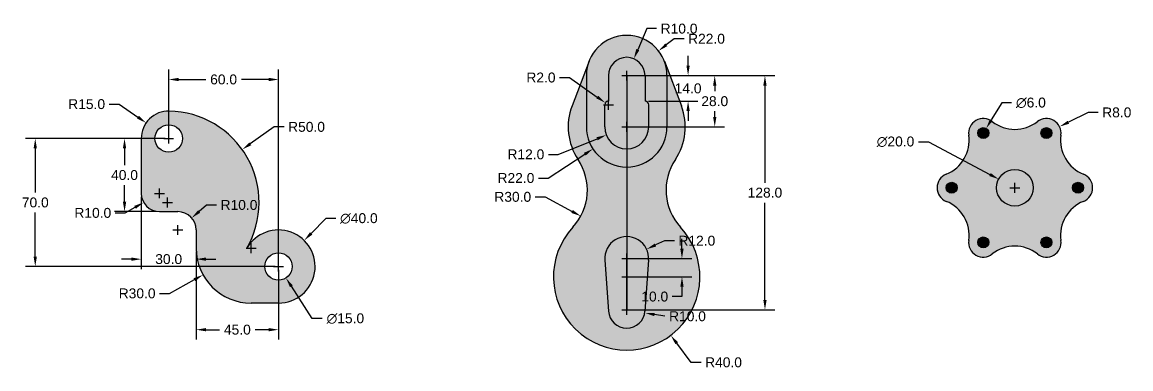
# Model space of a CAD drawing. Header units: inches. Extents: x -3 to 2338, y -3 to 393.
# Drawn here: x 1733 to 2338, y 189 to 379 of the extents above; entities that cross this region are included whole.
import ezdxf

# ---------------------------------------------------------------- set-up
doc = ezdxf.new("R2010")
doc.units = ezdxf.units.IN
doc.header["$MEASUREMENT"] = 0
doc.styles.get("Standard").update_dxf_attribs({"font": 'arial.ttf'})
doc.dimstyles.get("Standard").update_dxf_attribs({"dimscale": 30, "dimtxt": 0.18, "dimasz": 0.18, "dimexe": 0.18, "dimexo": 0.0625, "dimgap": 0.09, "dimtad": 0, "dimtih": 1, "dimtoh": 1, "dimdec": 1, "dimzin": 0, "dimdsep": 46, "dimtxsty": 'Standard', "dimcen": 0.09, "dimadec": 0, "dimazin": 0, "dimtfac": 1, "dimtdec": 1, "dimtofl": 0, "dimtmove": 0, "dimatfit": 3, "dimfxl": 1, "dimtolj": 1, "dimtzin": 0, "dimarcsym": 0})

# ---------------------------------------------------------------- blocks, each defined once
blk = doc.blocks.new('*D77')
at = {"color": 0, "lineweight": -2, "transparency": 16777216}
for p, q in [((1780.38, 333.87), (1785.78, 333.87)), ((1785.78, 333.87), (1796.12, 326.72)), ((1810.2, 315.12), (1815.6, 315.12)), ((1812.9, 312.42), (1812.9, 317.82))]:
    blk.add_line(p, q, dxfattribs=at)
at = {"color": 0, "transparency": 16777216}
blk.add_solid([(1796.63, 327.46), (1795.61, 325.98), (1800.56, 323.65)], dxfattribs=at)
at = {"layer": 'Defpoints', "color": 0, "transparency": 16777216}
for p in [(1800.56, 323.65), (1812.9, 315.12)]:
    blk.add_point(p, dxfattribs=at)
at = {"color": 0, "transparency": 16777216, "insert": (1768.09, 333.87), "char_height": 5.4, "attachment_point": 5}
blk.add_mtext('\\A1;R15.0', dxfattribs=at)
blk = doc.blocks.new('*D78')
at = {"color": 0, "lineweight": -2, "transparency": 16777216}
for p, q in [((1870.51, 321.44), (1857.46, 312.18)), ((1875.91, 321.44), (1870.51, 321.44)), ((1809.58, 280.13), (1814.98, 280.13)), ((1812.28, 277.43), (1812.28, 282.83))]:
    blk.add_line(p, q, dxfattribs=at)
at = {"color": 0, "transparency": 16777216}
blk.add_solid([(1856.94, 312.92), (1857.98, 311.45), (1853.06, 309.06)], dxfattribs=at)
at = {"layer": 'Defpoints', "color": 0, "transparency": 16777216}
for p in [(1853.06, 309.06), (1812.28, 280.13)]:
    blk.add_point(p, dxfattribs=at)
at = {"color": 0, "transparency": 16777216, "insert": (1888.2, 321.44), "char_height": 5.4, "attachment_point": 5}
blk.add_mtext('\\A1;R50.0', dxfattribs=at)
blk = doc.blocks.new('*D79')
at = {"color": 0, "lineweight": -2, "transparency": 16777216}
for p, q in [((1855.2, 255.12), (1860.6, 255.12)), ((1857.9, 252.42), (1857.9, 257.82)), ((1813.35, 230.42), (1826.94, 237.95)), ((1807.95, 230.42), (1813.35, 230.42))]:
    blk.add_line(p, q, dxfattribs=at)
at = {"color": 0, "transparency": 16777216}
blk.add_solid([(1826.5, 238.74), (1827.38, 237.17), (1831.66, 240.57)], dxfattribs=at)
at = {"layer": 'Defpoints', "color": 0, "transparency": 16777216}
for p in [(1857.9, 255.12), (1831.66, 240.57)]:
    blk.add_point(p, dxfattribs=at)
at = {"color": 0, "transparency": 16777216, "insert": (1795.66, 230.42), "char_height": 5.4, "attachment_point": 5}
blk.add_mtext('\\A1;R30.0', dxfattribs=at)
blk = doc.blocks.new('*D80')
at = {"color": 0, "lineweight": -2, "transparency": 16777216}
for p, q in [((1898.75, 271.39), (1890.71, 263.23)), ((1904.15, 271.39), (1898.75, 271.39)), ((1870.2, 245.12), (1875.6, 245.12)), ((1872.9, 242.42), (1872.9, 247.82))]:
    blk.add_line(p, q, dxfattribs=at)
at = {"color": 0, "transparency": 16777216}
blk.add_solid([(1890.07, 263.86), (1891.36, 262.59), (1886.93, 259.38)], dxfattribs=at)
at = {"layer": 'Defpoints', "color": 0, "transparency": 16777216}
for p in [(1886.93, 259.38), (1858.87, 230.87)]:
    blk.add_point(p, dxfattribs=at)
at = {"color": 0, "transparency": 16777216, "insert": (1916.79, 271.39), "char_height": 5.4, "attachment_point": 5}
blk.add_mtext('\\A1;∅40.0', dxfattribs=at)
blk = doc.blocks.new('*D81')
at = {"color": 0, "lineweight": -2, "transparency": 16777216}
for p, q in [((1870.2, 245.12), (1875.6, 245.12)), ((1872.9, 242.42), (1872.9, 247.82)), ((1891.36, 216.65), (1879.91, 234.3)), ((1896.76, 216.65), (1891.36, 216.65))]:
    blk.add_line(p, q, dxfattribs=at)
at = {"color": 0, "transparency": 16777216}
blk.add_solid([(1880.67, 234.79), (1879.16, 233.81), (1876.98, 238.83)], dxfattribs=at)
at = {"layer": 'Defpoints', "color": 0, "transparency": 16777216}
for p in [(1868.82, 251.41), (1876.98, 238.83)]:
    blk.add_point(p, dxfattribs=at)
at = {"color": 0, "transparency": 16777216, "insert": (1909.4, 216.65), "char_height": 5.4, "attachment_point": 5}
blk.add_mtext('\\A1;∅15.0', dxfattribs=at)
blk = doc.blocks.new('*D82')
at = {"color": 0, "lineweight": -2, "transparency": 16777216}
for p, q in [((1833.61, 278.75), (1829.53, 275.21)), ((1839.01, 278.75), (1833.61, 278.75)), ((1817.9, 262.42), (1817.9, 267.82)), ((1815.2, 265.12), (1820.6, 265.12))]:
    blk.add_line(p, q, dxfattribs=at)
at = {"color": 0, "transparency": 16777216}
blk.add_solid([(1828.94, 275.89), (1830.12, 274.53), (1825.45, 271.67)], dxfattribs=at)
at = {"layer": 'Defpoints', "color": 0, "transparency": 16777216}
for p in [(1825.45, 271.67), (1817.9, 265.12)]:
    blk.add_point(p, dxfattribs=at)
at = {"color": 0, "transparency": 16777216, "insert": (1851.3, 278.75), "char_height": 5.4, "attachment_point": 5}
blk.add_mtext('\\A1;R10.0', dxfattribs=at)
blk = doc.blocks.new('*D83')
at = {"color": 0, "lineweight": -2, "transparency": 16777216}
for p, q in [((1805.2, 285.12), (1810.6, 285.12)), ((1807.9, 282.42), (1807.9, 287.82)), ((1783.74, 274.42), (1789.14, 274.42)), ((1789.14, 274.42), (1794.52, 277.49))]:
    blk.add_line(p, q, dxfattribs=at)
at = {"color": 0, "transparency": 16777216}
blk.add_solid([(1794.08, 278.27), (1794.97, 276.71), (1799.21, 280.16)], dxfattribs=at)
at = {"layer": 'Defpoints', "color": 0, "transparency": 16777216}
for p in [(1807.9, 285.12), (1799.21, 280.16)]:
    blk.add_point(p, dxfattribs=at)
at = {"color": 0, "transparency": 16777216, "insert": (1771.45, 274.42), "char_height": 5.4, "attachment_point": 5}
blk.add_mtext('\\A1;R10.0', dxfattribs=at)
blk = doc.blocks.new('*D84')
at = {"color": 0, "lineweight": -2, "transparency": 16777216}
for p, q in [((1827.9, 253.25), (1827.9, 205.2)), ((1872.9, 243.25), (1872.9, 205.2)), ((1833.3, 210.6), (1840.59, 210.6)), ((1867.5, 210.6), (1860.21, 210.6))]:
    blk.add_line(p, q, dxfattribs=at)
at = {"color": 0, "transparency": 16777216}
for points in [[(1833.3, 211.5), (1833.3, 209.7), (1827.9, 210.6)], [(1867.5, 211.5), (1867.5, 209.7), (1872.9, 210.6)]]:
    blk.add_solid(points, dxfattribs=at)
at = {"layer": 'Defpoints', "color": 0, "transparency": 16777216}
for p in [(1827.9, 255.12), (1872.9, 245.12), (1827.9, 210.6)]:
    blk.add_point(p, dxfattribs=at)
at = {"color": 0, "transparency": 16777216, "insert": (1850.4, 210.6), "char_height": 5.4, "attachment_point": 5}
blk.add_mtext('\\A1;45.0', dxfattribs=at)
blk = doc.blocks.new('*D85')
at = {"color": 0, "lineweight": -2, "transparency": 16777216}
for p, q in [((1797.9, 283.25), (1797.9, 243.75)), ((1792.5, 249.15), (1787.1, 249.15)), ((1827.9, 253.25), (1827.9, 243.75)), ((1833.3, 249.15), (1838.7, 249.15))]:
    blk.add_line(p, q, dxfattribs=at)
at = {"color": 0, "transparency": 16777216}
for points in [[(1792.5, 250.05), (1792.5, 248.25), (1797.9, 249.15)], [(1833.3, 250.05), (1833.3, 248.25), (1827.9, 249.15)]]:
    blk.add_solid(points, dxfattribs=at)
at = {"layer": 'Defpoints', "color": 0, "transparency": 16777216}
for p in [(1797.9, 285.12), (1827.9, 255.12), (1827.9, 249.15)]:
    blk.add_point(p, dxfattribs=at)
at = {"color": 0, "transparency": 16777216, "insert": (1812.9, 249.15), "char_height": 5.4, "attachment_point": 5}
blk.add_mtext('\\A1;30.0', dxfattribs=at)
blk = doc.blocks.new('*D86')
at = {"color": 0, "lineweight": -2, "transparency": 16777216}
for p, q in [((1796.02, 315.12), (1783.38, 315.12)), ((1788.78, 309.72), (1788.78, 300.58)), ((1788.78, 280.52), (1788.78, 289.66)), ((1806.02, 275.12), (1783.38, 275.12))]:
    blk.add_line(p, q, dxfattribs=at)
at = {"color": 0, "transparency": 16777216}
for points in [[(1787.88, 309.72), (1789.68, 309.72), (1788.78, 315.12)], [(1787.88, 280.52), (1789.68, 280.52), (1788.78, 275.12)]]:
    blk.add_solid(points, dxfattribs=at)
at = {"layer": 'Defpoints', "color": 0, "transparency": 16777216}
for p in [(1797.9, 315.12), (1788.78, 275.12), (1807.9, 275.12)]:
    blk.add_point(p, dxfattribs=at)
at = {"color": 0, "transparency": 16777216, "insert": (1788.78, 295.12), "char_height": 5.4, "attachment_point": 5}
blk.add_mtext('\\A1;40.0', dxfattribs=at)
blk = doc.blocks.new('*D87')
at = {"color": 0, "lineweight": -2, "transparency": 16777216}
for p, q in [((1811.02, 315.12), (1734.62, 315.12)), ((1740.02, 309.72), (1740.02, 285.58)), ((1740.02, 250.52), (1740.02, 274.66)), ((1871.02, 245.12), (1734.62, 245.12))]:
    blk.add_line(p, q, dxfattribs=at)
at = {"color": 0, "transparency": 16777216}
for points in [[(1739.12, 309.72), (1740.92, 309.72), (1740.02, 315.12)], [(1739.12, 250.52), (1740.92, 250.52), (1740.02, 245.12)]]:
    blk.add_solid(points, dxfattribs=at)
at = {"layer": 'Defpoints', "color": 0, "transparency": 16777216}
for p in [(1812.9, 315.12), (1740.02, 245.12), (1872.9, 245.12)]:
    blk.add_point(p, dxfattribs=at)
at = {"color": 0, "transparency": 16777216, "insert": (1740.02, 280.12), "char_height": 5.4, "attachment_point": 5}
blk.add_mtext('\\A1;70.0', dxfattribs=at)
blk = doc.blocks.new('*D88')
at = {"color": 0, "lineweight": -2, "transparency": 16777216}
for p, q in [((1812.9, 317), (1812.9, 352.76)), ((1872.9, 247), (1872.9, 352.76)), ((1818.3, 347.36), (1833.18, 347.36)), ((1867.5, 347.36), (1852.62, 347.36))]:
    blk.add_line(p, q, dxfattribs=at)
at = {"color": 0, "transparency": 16777216}
for points in [[(1818.3, 348.26), (1818.3, 346.46), (1812.9, 347.36)], [(1867.5, 348.26), (1867.5, 346.46), (1872.9, 347.36)]]:
    blk.add_solid(points, dxfattribs=at)
at = {"layer": 'Defpoints', "color": 0, "transparency": 16777216}
for p in [(1872.9, 347.36), (1812.9, 315.12), (1872.9, 245.12)]:
    blk.add_point(p, dxfattribs=at)
at = {"color": 0, "transparency": 16777216, "insert": (1842.9, 347.36), "char_height": 5.4, "attachment_point": 5}
blk.add_mtext('\\A1;60.0', dxfattribs=at)
blk = doc.blocks.new('*D90')
at = {"color": 0, "lineweight": -2, "transparency": 16777216}
for p, q in [((2089, 369.6), (2084.73, 366.29)), ((2094.4, 369.6), (2089, 369.6)), ((2063.1, 346.78), (2063.1, 352.18)), ((2060.4, 349.48), (2065.8, 349.48))]:
    blk.add_line(p, q, dxfattribs=at)
at = {"color": 0, "transparency": 16777216}
blk.add_solid([(2084.18, 367), (2085.29, 365.58), (2080.47, 362.98)], dxfattribs=at)
at = {"layer": 'Defpoints', "color": 0, "transparency": 16777216}
for p in [(2080.47, 362.98), (2063.1, 349.48)]:
    blk.add_point(p, dxfattribs=at)
at = {"color": 0, "transparency": 16777216, "insert": (2106.69, 369.6), "char_height": 5.4, "attachment_point": 5}
blk.add_mtext('\\A1;R22.0', dxfattribs=at)
blk = doc.blocks.new('*D91')
at = {"color": 0, "lineweight": -2, "transparency": 16777216}
for p, q in [((2074.01, 375.16), (2069.12, 363.65)), ((2079.41, 375.16), (2074.01, 375.16)), ((2063.1, 346.78), (2063.1, 352.18)), ((2060.4, 349.48), (2065.8, 349.48))]:
    blk.add_line(p, q, dxfattribs=at)
at = {"color": 0, "transparency": 16777216}
blk.add_solid([(2068.29, 364.01), (2069.95, 363.3), (2067.01, 358.68)], dxfattribs=at)
at = {"layer": 'Defpoints', "color": 0, "transparency": 16777216}
for p in [(2067.01, 358.68), (2063.1, 349.48)]:
    blk.add_point(p, dxfattribs=at)
at = {"color": 0, "transparency": 16777216, "insert": (2091.69, 375.16), "char_height": 5.4, "attachment_point": 5}
blk.add_mtext('\\A1;R10.0', dxfattribs=at)
blk = doc.blocks.new('*D92')
at = {"color": 0, "lineweight": -2, "transparency": 16777216}
for p, q in [((2026.44, 348.42), (2031.84, 348.42)), ((2031.84, 348.42), (2047.04, 337.73)), ((2050.4, 333.48), (2055.8, 333.48)), ((2053.1, 330.78), (2053.1, 336.18))]:
    blk.add_line(p, q, dxfattribs=at)
at = {"color": 0, "transparency": 16777216}
blk.add_solid([(2047.56, 338.47), (2046.52, 337), (2051.46, 334.63)], dxfattribs=at)
at = {"layer": 'Defpoints', "color": 0, "transparency": 16777216}
for p in [(2051.46, 334.63), (2053.1, 333.48)]:
    blk.add_point(p, dxfattribs=at)
at = {"color": 0, "transparency": 16777216, "insert": (2016.25, 348.42), "char_height": 5.4, "attachment_point": 5}
blk.add_mtext('\\A1;R2.0', dxfattribs=at)
blk = doc.blocks.new('*D93')
at = {"color": 0, "lineweight": -2, "transparency": 16777216}
for p, q in [((2060.4, 321.48), (2065.8, 321.48)), ((2063.1, 318.78), (2063.1, 324.18)), ((2025.7, 306.44), (2046.95, 314.99)), ((2020.3, 306.44), (2025.7, 306.44))]:
    blk.add_line(p, q, dxfattribs=at)
at = {"color": 0, "transparency": 16777216}
blk.add_solid([(2046.62, 315.82), (2047.29, 314.15), (2051.96, 317)], dxfattribs=at)
at = {"layer": 'Defpoints', "color": 0, "transparency": 16777216}
for p in [(2063.1, 321.48), (2051.96, 317)]:
    blk.add_point(p, dxfattribs=at)
at = {"color": 0, "transparency": 16777216, "insert": (2008.01, 306.44), "char_height": 5.4, "attachment_point": 5}
blk.add_mtext('\\A1;R12.0', dxfattribs=at)
blk = doc.blocks.new('*D94')
at = {"color": 0, "lineweight": -2, "transparency": 16777216}
for p, q in [((2060.4, 321.48), (2065.8, 321.48)), ((2063.1, 318.78), (2063.1, 324.18)), ((2020.28, 293.5), (2040.16, 306.49)), ((2014.88, 293.5), (2020.28, 293.5))]:
    blk.add_line(p, q, dxfattribs=at)
at = {"color": 0, "transparency": 16777216}
blk.add_solid([(2039.67, 307.25), (2040.65, 305.74), (2044.68, 309.45)], dxfattribs=at)
at = {"layer": 'Defpoints', "color": 0, "transparency": 16777216}
for p in [(2063.1, 321.48), (2044.68, 309.45)]:
    blk.add_point(p, dxfattribs=at)
at = {"color": 0, "transparency": 16777216, "insert": (2002.59, 293.5), "char_height": 5.4, "attachment_point": 5}
blk.add_mtext('\\A1;R22.0', dxfattribs=at)
blk = doc.blocks.new('*D95')
at = {"color": 0, "lineweight": -2, "transparency": 16777216}
for p, q in [((2013.13, 283.19), (2018.53, 283.19)), ((2018.53, 283.19), (2033.27, 275.23))]:
    blk.add_line(p, q, dxfattribs=at)
at = {"color": 0, "transparency": 16777216}
blk.add_solid([(2033.7, 276.02), (2032.84, 274.44), (2038.02, 272.67)], dxfattribs=at)
at = {"layer": 'Defpoints', "color": 0, "transparency": 16777216}
for p in [(2011.62, 286.92), (2038.02, 272.67)]:
    blk.add_point(p, dxfattribs=at)
at = {"color": 0, "transparency": 16777216, "insert": (2000.84, 283.19), "char_height": 5.4, "attachment_point": 5}
blk.add_mtext('\\A1;R30.0', dxfattribs=at)
blk = doc.blocks.new('*D96')
at = {"color": 0, "lineweight": -2, "transparency": 16777216}
for p, q in [((2083.72, 259.21), (2078.83, 256.9)), ((2089.12, 259.21), (2083.72, 259.21)), ((2060.4, 249.48), (2065.8, 249.48)), ((2063.1, 246.78), (2063.1, 252.18))]:
    blk.add_line(p, q, dxfattribs=at)
at = {"color": 0, "transparency": 16777216}
blk.add_solid([(2078.45, 257.72), (2079.22, 256.09), (2073.95, 254.6)], dxfattribs=at)
at = {"layer": 'Defpoints', "color": 0, "transparency": 16777216}
for p in [(2073.95, 254.6), (2063.1, 249.48)]:
    blk.add_point(p, dxfattribs=at)
at = {"color": 0, "transparency": 16777216, "insert": (2101.4, 259.21), "char_height": 5.4, "attachment_point": 5}
blk.add_mtext('\\A1;R12.0', dxfattribs=at)
blk = doc.blocks.new('*D97')
at = {"color": 0, "lineweight": -2, "transparency": 16777216}
for p, q in [((2063.1, 218.78), (2063.1, 224.18)), ((2060.4, 221.48), (2065.8, 221.48)), ((2084.01, 217.91), (2078.28, 218.89))]:
    blk.add_line(p, q, dxfattribs=at)
at = {"color": 0, "transparency": 16777216}
blk.add_solid([(2078.43, 219.77), (2078.12, 218), (2072.95, 219.8)], dxfattribs=at)
at = {"layer": 'Defpoints', "color": 0, "transparency": 16777216}
for p in [(2063.1, 221.48), (2072.95, 219.8)]:
    blk.add_point(p, dxfattribs=at)
at = {"color": 0, "transparency": 16777216, "insert": (2096.3, 217.91), "char_height": 5.4, "attachment_point": 5}
blk.add_mtext('\\A1;R10.0', dxfattribs=at)
blk = doc.blocks.new('*D98')
at = {"color": 0, "lineweight": -2, "transparency": 16777216}
for p, q in [((2060.4, 239.48), (2065.8, 239.48)), ((2063.1, 236.78), (2063.1, 242.18)), ((2098.29, 192.74), (2090.4, 203.21)), ((2103.69, 192.74), (2098.29, 192.74))]:
    blk.add_line(p, q, dxfattribs=at)
at = {"color": 0, "transparency": 16777216}
blk.add_solid([(2091.12, 203.75), (2089.69, 202.67), (2087.16, 207.52)], dxfattribs=at)
at = {"layer": 'Defpoints', "color": 0, "transparency": 16777216}
for p in [(2063.1, 239.48), (2087.16, 207.52)]:
    blk.add_point(p, dxfattribs=at)
at = {"color": 0, "transparency": 16777216, "insert": (2115.98, 192.74), "char_height": 5.4, "attachment_point": 5}
blk.add_mtext('\\A1;R40.0', dxfattribs=at)
blk = doc.blocks.new('*D99')
at = {"color": 0, "lineweight": -2, "transparency": 16777216}
for p, q in [((2064.97, 349.48), (2116.58, 349.48)), ((2111.18, 344.08), (2111.18, 340.94)), ((2111.18, 326.88), (2111.18, 330.02)), ((2062.27, 321.48), (2116.58, 321.48))]:
    blk.add_line(p, q, dxfattribs=at)
at = {"color": 0, "transparency": 16777216}
for points in [[(2110.28, 344.08), (2112.08, 344.08), (2111.18, 349.48)], [(2110.28, 326.88), (2112.08, 326.88), (2111.18, 321.48)]]:
    blk.add_solid(points, dxfattribs=at)
at = {"layer": 'Defpoints', "color": 0, "transparency": 16777216}
for p in [(2063.1, 349.48), (2060.4, 321.48), (2111.18, 321.48)]:
    blk.add_point(p, dxfattribs=at)
at = {"color": 0, "transparency": 16777216, "insert": (2111.18, 335.48), "char_height": 5.4, "attachment_point": 5}
blk.add_mtext('\\A1;28.0', dxfattribs=at)
blk = doc.blocks.new('*D100')
at = {"color": 0, "lineweight": -2, "transparency": 16777216}
for p, q in [((2096.62, 354.88), (2096.62, 360.28)), ((2064.97, 349.48), (2102.02, 349.48)), ((2074.97, 335.48), (2102.02, 335.48)), ((2096.62, 330.08), (2096.62, 324.68))]:
    blk.add_line(p, q, dxfattribs=at)
at = {"color": 0, "transparency": 16777216}
for points in [[(2095.72, 354.88), (2097.52, 354.88), (2096.62, 349.48)], [(2095.72, 330.08), (2097.52, 330.08), (2096.62, 335.48)]]:
    blk.add_solid(points, dxfattribs=at)
at = {"layer": 'Defpoints', "color": 0, "transparency": 16777216}
for p in [(2063.1, 349.48), (2073.1, 335.48), (2096.62, 335.48)]:
    blk.add_point(p, dxfattribs=at)
at = {"color": 0, "transparency": 16777216, "insert": (2096.62, 342.48), "char_height": 5.4, "attachment_point": 5}
blk.add_mtext('\\A1;14.0', dxfattribs=at)
blk = doc.blocks.new('*D101')
at = {"color": 0, "lineweight": -2, "transparency": 16777216}
for p, q in [((2064.97, 349.48), (2144.01, 349.48)), ((2138.61, 344.08), (2138.61, 290.94)), ((2138.61, 226.88), (2138.61, 280.02)), ((2064.97, 221.48), (2144.01, 221.48))]:
    blk.add_line(p, q, dxfattribs=at)
at = {"color": 0, "transparency": 16777216}
for points in [[(2137.71, 344.08), (2139.51, 344.08), (2138.61, 349.48)], [(2137.71, 226.88), (2139.51, 226.88), (2138.61, 221.48)]]:
    blk.add_solid(points, dxfattribs=at)
at = {"layer": 'Defpoints', "color": 0, "transparency": 16777216}
for p in [(2063.1, 349.48), (2063.1, 221.48), (2138.61, 221.48)]:
    blk.add_point(p, dxfattribs=at)
at = {"color": 0, "transparency": 16777216, "insert": (2138.61, 285.48), "char_height": 5.4, "attachment_point": 5}
blk.add_mtext('\\A1;128.0', dxfattribs=at)
blk = doc.blocks.new('*D102')
at = {"color": 0, "lineweight": -2, "transparency": 16777216}
for p, q in [((2093.27, 254.88), (2093.27, 260.28)), ((2064.97, 249.48), (2098.67, 249.48)), ((2064.97, 239.48), (2098.67, 239.48)), ((2093.27, 234.08), (2093.27, 228.68)), ((2093.27, 228.68), (2087.87, 228.68))]:
    blk.add_line(p, q, dxfattribs=at)
at = {"color": 0, "transparency": 16777216}
for points in [[(2092.37, 254.88), (2094.17, 254.88), (2093.27, 249.48)], [(2092.37, 234.08), (2094.17, 234.08), (2093.27, 239.48)]]:
    blk.add_solid(points, dxfattribs=at)
at = {"layer": 'Defpoints', "color": 0, "transparency": 16777216}
for p in [(2063.1, 249.48), (2063.1, 239.48), (2093.27, 239.48)]:
    blk.add_point(p, dxfattribs=at)
at = {"color": 0, "transparency": 16777216, "insert": (2078.42, 228.68), "char_height": 5.4, "attachment_point": 5}
blk.add_mtext('\\A1;10.0', dxfattribs=at)
blk = doc.blocks.new('*D108')
at = {"color": 0, "lineweight": -2, "transparency": 16777216}
for p, q in [((2222.56, 313.31), (2227.96, 313.31)), ((2227.96, 313.31), (2261.53, 295.42)), ((2275.12, 285.48), (2275.12, 290.88)), ((2272.42, 288.18), (2277.82, 288.18))]:
    blk.add_line(p, q, dxfattribs=at)
at = {"color": 0, "transparency": 16777216}
blk.add_solid([(2261.96, 296.21), (2261.11, 294.63), (2266.3, 292.88)], dxfattribs=at)
at = {"layer": 'Defpoints', "color": 0, "transparency": 16777216}
for p in [(2266.3, 292.88), (2283.95, 283.48)]:
    blk.add_point(p, dxfattribs=at)
at = {"color": 0, "transparency": 16777216, "insert": (2209.92, 313.31), "char_height": 5.4, "attachment_point": 5}
blk.add_mtext('\\A1;∅20.0', dxfattribs=at)
blk = doc.blocks.new('*D109')
at = {"color": 0, "lineweight": -2, "transparency": 16777216}
for p, q in [((2267.93, 334.59), (2262.24, 325.23)), ((2273.33, 334.59), (2267.93, 334.59)), ((2255.17, 318.06), (2260.57, 318.06)), ((2257.87, 315.36), (2257.87, 320.76))]:
    blk.add_line(p, q, dxfattribs=at)
at = {"color": 0, "transparency": 16777216}
blk.add_solid([(2261.47, 325.7), (2263.01, 324.76), (2259.43, 320.62)], dxfattribs=at)
at = {"layer": 'Defpoints', "color": 0, "transparency": 16777216}
for p in [(2256.31, 315.49), (2259.43, 320.62)]:
    blk.add_point(p, dxfattribs=at)
at = {"color": 0, "transparency": 16777216, "insert": (2283.88, 334.59), "char_height": 5.4, "attachment_point": 5}
blk.add_mtext('\\A1;∅6.0', dxfattribs=at)
blk = doc.blocks.new('*D110')
at = {"color": 0, "lineweight": -2, "transparency": 16777216}
for p, q in [((2315.21, 329.34), (2304.39, 323.99)), ((2320.61, 329.34), (2315.21, 329.34)), ((2289.67, 318.06), (2295.07, 318.06)), ((2292.37, 315.36), (2292.37, 320.76))]:
    blk.add_line(p, q, dxfattribs=at)
at = {"color": 0, "transparency": 16777216}
blk.add_solid([(2303.99, 324.8), (2304.79, 323.19), (2299.55, 321.6)], dxfattribs=at)
at = {"layer": 'Defpoints', "color": 0, "transparency": 16777216}
for p in [(2299.55, 321.6), (2292.37, 318.06)]:
    blk.add_point(p, dxfattribs=at)
at = {"color": 0, "transparency": 16777216, "insert": (2330.8, 329.34), "char_height": 5.4, "attachment_point": 5}
blk.add_mtext('\\A1;R8.0', dxfattribs=at)

msp = doc.modelspace()

# ---------------------------------------------------------------- hatches: boundary and pattern name
h = msp.add_hatch(color=256)
h.dxf.hatch_style = 1
h.set_gradient(color1=(255, 255, 255), color2=(34, 52, 110), tint=1, name='INVCYLINDER')
h.paths.add_polyline_path([(2073.1, 349.48), (2073.1, 335.48, -0.414214), (2075.1, 333.48), (2075.1, 321.48, -0.414214), (2063.1, 309.48), (2063.1, 299.48, 0.414214), (2085.1, 321.48), (2085.1, 349.48, 1), (2041.1, 349.48), (2041.1, 321.48, 0.414214), (2063.1, 299.48), (2063.1, 309.48, -0.414214), (2051.1, 321.48), (2051.1, 333.48, -0.414214), (2053.1, 335.48), (2053.1, 349.48, -1)])
h = msp.add_hatch(color=256)
h.dxf.hatch_style = 1
h.set_gradient(color1=(255, 255, 255), color2=(255, 0, 255), tint=1, name='INVCYLINDER')
h.paths.add_polyline_path([(2089.66, 303.64, 0.24379), (2092.99, 332.91), (2083.65, 357.34, -0.091556), (2085.1, 349.48), (2085.1, 321.48, -0.414214), (2063.1, 299.48), (2063.1, 261.48, -0.435311), (2075.07, 248.62), (2073.07, 220.76, -0.930949), (2053.12, 220.76), (2051.13, 248.62, -0.435311), (2063.1, 261.48), (2063.1, 299.48, -0.414214), (2041.1, 321.48), (2041.1, 349.48, -0.091556), (2042.55, 357.34), (2033.21, 332.91, 0.24379), (2036.53, 303.64, -0.346979), (2033.68, 266.59, 2.281536), (2092.51, 266.59, -0.346979)])
h.paths.add_polyline_path([(2089.87, 253.6), (2112.7, 253.6), (2112.7, 264.73), (2089.87, 264.73)], flags=9)
h.paths.add_polyline_path([(2084.77, 212.3), (2107.6, 212.3), (2107.6, 223.43), (2084.77, 223.43)], flags=9)
h.paths.add_polyline_path([(2069.49, 223.08), (2086.88, 223.08), (2086.88, 234.2), (2069.49, 234.2)], flags=25)
h = msp.add_hatch(color=256)
h.dxf.hatch_style = 1
h.set_gradient(color1=(255, 0, 255), color2=(255, 255, 0), tint=1, name='CYLINDER')
h.paths.add_polyline_path([(2073.1, 349.48, 1), (2053.1, 349.48), (2053.1, 335.48, 0.414214), (2051.1, 333.48), (2051.1, 321.48, 1), (2075.1, 321.48), (2075.1, 333.48, 0.414214), (2073.1, 335.48)])
h.paths.add_polyline_path([(2075.07, 248.62, 1.074172), (2051.13, 248.62), (2053.12, 220.76, 0.930949), (2073.07, 220.76)])
h.paths.add_polyline_path([(2069.49, 223.08), (2086.88, 223.08), (2086.88, 234.2), (2069.49, 234.2)], flags=9)
h = msp.add_hatch(color=256)
h.dxf.hatch_style = 1
h.set_gradient(color1=(255, 0, 255), color2=(255, 255, 0), tint=1, name='CYLINDER')
h.paths.add_polyline_path([(1813.16, 330.12, 0.4194), (1797.9, 315.12), (1797.9, 285.12, 0.414214), (1807.9, 275.12), (1817.9, 275.12, -0.414214), (1827.9, 265.12), (1827.9, 255.12, 0.414214), (1857.9, 225.12), (1872.9, 225.12, 1.731961), (1855.58, 255.12, 0.571503)])
h.paths.add_polyline_path([(1805.4, 315.12, -1), (1820.4, 315.12, -1)], flags=16)
h.paths.add_polyline_path([(1880.4, 245.12, -1), (1865.4, 245.12, -1)], flags=16)
h.paths.add_polyline_path([(1839.77, 273.15), (1862.6, 273.15), (1862.6, 284.28), (1839.77, 284.28)], flags=24)
h = msp.add_hatch(color=256)
h.dxf.hatch_style = 1
h.set_gradient(color1=(255, 255, 255), color2=(0, 255, 255), tint=1, name='INVSPHERICAL')
h.paths.add_polyline_path([(2300.3, 316.94, 0.674887), (2287.45, 324.36, -0.344619), (2262.8, 324.36, 0.674887), (2249.95, 316.94, -0.344619), (2237.63, 295.6, 0.674887), (2237.63, 280.76, -0.344619), (2249.95, 259.42, 0.674887), (2262.8, 252, -0.344619), (2287.45, 252, 0.674887), (2300.3, 259.42, -0.344619), (2312.62, 280.76, 0.674887), (2312.62, 295.6, -0.344619)])
h.paths.add_polyline_path([(2285.12, 288.18, -1), (2265.12, 288.18, -1)], flags=16)
h.paths.add_polyline_path([(2289.37, 318.06, -1), (2295.37, 318.06, -1)], flags=16)
h.paths.add_polyline_path([(2254.87, 318.06, -1), (2260.87, 318.06, -1)], flags=16)
h.paths.add_polyline_path([(2312.62, 288.18, -1), (2306.62, 288.18, -1)], flags=16)
h.paths.add_polyline_path([(2243.62, 288.18, -1), (2237.62, 288.18, -1)], flags=16)
h.paths.add_polyline_path([(2295.37, 258.3, -1), (2289.37, 258.3, -1)], flags=16)
h.paths.add_polyline_path([(2260.87, 258.3, -1), (2254.87, 258.3, -1)], flags=16)
h = msp.add_hatch(color=256)
h.dxf.hatch_style = 1
h.set_gradient(color1=(255, 255, 0), color2=(242, 103, 34), tint=1, name='INVSPHERICAL')
h.paths.add_polyline_path([(2254.87, 318.06, 1), (2260.87, 318.06, 1)])
h = msp.add_hatch(color=256)
h.dxf.hatch_style = 1
h.set_gradient(color1=(255, 255, 0), color2=(242, 103, 34), tint=1, name='INVSPHERICAL')
h.paths.add_polyline_path([(2295.37, 318.06, 1), (2289.37, 318.06, 1)])
h = msp.add_hatch(color=256)
h.dxf.hatch_style = 1
h.set_gradient(color1=(255, 255, 0), color2=(242, 103, 34), tint=1, name='INVSPHERICAL')
h.paths.add_polyline_path([(2265.12, 288.18, 1), (2285.12, 288.18, 1)])
h = msp.add_hatch(color=256)
h.dxf.hatch_style = 1
h.set_gradient(color1=(255, 255, 0), color2=(242, 103, 34), tint=1, name='INVSPHERICAL')
h.paths.add_polyline_path([(2237.62, 288.18, 1), (2243.62, 288.18, 1)])
h = msp.add_hatch(color=256)
h.dxf.hatch_style = 1
h.set_gradient(color1=(255, 255, 0), color2=(242, 103, 34), tint=1, name='INVSPHERICAL')
h.paths.add_polyline_path([(2312.62, 288.18, 1), (2306.62, 288.18, 1)])
h = msp.add_hatch(color=256)
h.dxf.hatch_style = 1
h.set_gradient(color1=(255, 255, 0), color2=(242, 103, 34), tint=1, name='INVSPHERICAL')
h.paths.add_polyline_path([(2254.87, 258.3, 1), (2260.87, 258.3, 1)])
h = msp.add_hatch(color=256)
h.dxf.hatch_style = 1
h.set_gradient(color1=(255, 255, 0), color2=(242, 103, 34), tint=1, name='INVSPHERICAL')
h.paths.add_polyline_path([(2289.37, 258.3, 1), (2295.37, 258.3, 1)])

# ---------------------------------------------------------------- linework, layer by layer
for p, q in [((2042.55, 357.34), (2033.21, 332.91)), ((2083.65, 357.34), (2092.99, 332.91)), ((2041.1, 349.48), (2041.1, 321.48)), ((2053.1, 349.48), (2053.1, 335.48)), ((2063.1, 349.48), (2063.1, 221.48)), ((2063.1, 349.48), (2063.1, 321.48)), ((2073.1, 349.48), (2073.1, 335.48)), ((2085.1, 349.48), (2085.1, 321.48)), ((2051.1, 321.48), (2051.1, 333.48)), ((2053.1, 335.48), (2053.1, 335.48)), ((2075.1, 321.48), (2075.1, 333.48)), ((1797.9, 315.12), (1797.9, 285.12)), ((1807.9, 275.12), (1817.9, 275.12)), ((1827.9, 265.12), (1827.9, 255.12)), ((2051.13, 248.62), (2053.12, 220.76)), ((2063.1, 221.48), (2063.1, 249.48)), ((2063.1, 249.48), (2063.1, 239.48)), ((2075.07, 248.62), (2073.07, 220.76)), ((1872.9, 225.12), (1857.9, 225.12))]:
    msp.add_line(p, q)
for centre, radius in [((1812.9, 315.12), 7.5), ((2257.87, 318.06), 3), ((2292.37, 318.06), 3), ((2275.12, 288.18), 10), ((2240.62, 288.18), 3), ((2309.62, 288.18), 3), ((2257.87, 258.3), 3), ((2292.37, 258.3), 3), ((1872.9, 245.12), 7.5)]:
    msp.add_circle(centre, radius)
for centre, radius, start, end in [((2063.1, 349.48), 22, 0, 180), ((2063.1, 349.48), 10, 0, 180), ((2053.1, 333.48), 2, 90, 180), ((2073.1, 333.48), 2, 0, 90), ((1812.9, 315.12), 15, 88.98725, 180), ((1812.28, 280.13), 50, 329.99483, 88.98725), ((2063.1, 321.48), 32, 159.07517, 213.8786), ((2063.1, 321.48), 32, 326.1214, 20.92483), ((2063.1, 321.48), 22, 180, 0), ((2063.1, 321.48), 12, 180, 0), ((2257.87, 318.06), 8, 51.97019, 188.02981), ((2275.12, 340.11), 20, 231.97019, 308.02981), ((2292.37, 318.06), 8, 351.97019, 128.02981), ((2230.15, 314.15), 20, 291.97019, 8.02981), ((2320.1, 314.15), 20, 171.97019, 248.02981), ((2011.62, 286.92), 30, 317.3358, 33.8786), ((2114.57, 286.92), 30, 146.1214, 222.6642), ((2240.62, 288.18), 8, 111.97019, 248.02981), ((2309.62, 288.18), 8, 291.97019, 68.02981), ((1807.9, 285.12), 10, 180, 270), ((2230.15, 262.21), 20, 351.97019, 68.02981), ((2320.1, 262.21), 20, 111.97019, 188.02981), ((1817.9, 265.12), 10, 0, 90), ((2063.1, 239.48), 40, 137.3358, 42.6642), ((1872.9, 245.12), 20, 270, 149.99483), ((2063.1, 249.48), 12, 355.90396, 184.09604), ((1857.9, 255.12), 30, 180, 270), ((2257.87, 258.3), 8, 171.97019, 308.02981), ((2275.12, 236.25), 20, 51.97019, 128.02981), ((2292.37, 258.3), 8, 231.97019, 8.02981), ((2063.1, 221.48), 10, 184.09604, 355.90396)]:
    msp.add_arc(centre, radius, start, end)

# ---------------------------------------------------------------- dimensions: what is measured, and where the dimension line sits
for center, mpoint, picture, middle in [((2063.1, 349.48), (2067.01, 358.68), '*D91', (2091.69, 375.16)), ((2053.1, 333.48), (2051.46, 334.63), '*D92', (2016.25, 348.42)), ((1812.9, 315.12), (1800.56, 323.65), '*D77', (1768.09, 333.87)), ((2292.37, 318.06), (2299.55, 321.6), '*D110', (2330.8, 329.34)), ((1812.28, 280.13), (1853.06, 309.06), '*D78', (1888.2, 321.44)), ((2063.1, 321.48), (2044.68, 309.45), '*D94', (2002.59, 293.5)), ((2063.1, 321.48), (2051.96, 317), '*D93', (2008.01, 306.44)), ((1807.9, 285.12), (1799.21, 280.16), '*D83', (1771.45, 274.42)), ((2011.62, 286.92), (2038.02, 272.67), '*D95', (2000.84, 283.19)), ((1857.9, 255.12), (1831.66, 240.57), '*D79', (1795.66, 230.42)), ((2063.1, 239.48), (2087.16, 207.52), '*D98', (2115.98, 192.74)), ((2063.1, 221.48), (2072.95, 219.8), '*D97', (2084.01, 217.91))]:
    dim = msp.add_radius_dim(center=center, mpoint=mpoint, dimstyle='Standard')
    dim.commit()
    dim.dimension.update_dxf_attribs({"geometry": picture, "text_midpoint": middle, "dimtype": 164})
for center, mpoint, picture, middle in [((2063.1, 349.48), (2080.47, 362.98), '*D90', (2106.69, 369.6)), ((1817.9, 265.12), (1825.45, 271.67), '*D82', (1851.3, 278.75)), ((2063.1, 249.48), (2073.95, 254.6), '*D96', (2101.4, 259.21))]:
    dim = msp.add_radius_dim(center=center, mpoint=mpoint, dimstyle='Standard')
    dim.commit()
    dim.dimension.update_dxf_attribs({"geometry": picture, "text_midpoint": middle})
for base, p1, p2, picture, middle in [((2096.62, 335.48), (2063.1, 349.48), (2073.1, 335.48), '*D100', (2096.62, 342.48)), ((2111.18, 321.48), (2063.1, 349.48), (2060.4, 321.48), '*D99', (2111.18, 335.48)), ((2138.61, 221.48), (2063.1, 349.48), (2063.1, 221.48), '*D101', (2138.61, 285.48)), ((1740.02, 245.12), (1812.9, 315.12), (1872.9, 245.12), '*D87', (1740.02, 280.12)), ((1788.78, 275.12), (1797.9, 315.12), (1807.9, 275.12), '*D86', (1788.78, 295.12)), ((2093.27, 239.48), (2063.1, 249.48), (2063.1, 239.48), '*D102', (2078.42, 228.68))]:
    dim = msp.add_linear_dim(base=base, p1=p1, p2=p2, angle=90, dimstyle='Standard')
    dim.commit()
    dim.dimension.update_dxf_attribs({"geometry": picture, "text_midpoint": middle})
for base, p1, p2, picture, middle in [((1872.9, 347.36), (1812.9, 315.12), (1872.9, 245.12), '*D88', (1842.9, 347.36)), ((1827.9, 249.15), (1797.9, 285.12), (1827.9, 255.12), '*D85', (1812.9, 249.15)), ((1827.9, 210.6), (1872.9, 245.12), (1827.9, 255.12), '*D84', (1850.4, 210.6))]:
    dim = msp.add_linear_dim(base=base, p1=p1, p2=p2, dimstyle='Standard')
    dim.commit()
    dim.dimension.update_dxf_attribs({"geometry": picture, "text_midpoint": middle})
for p1, p2, picture, middle in [((2256.31, 315.49), (2259.43, 320.62), '*D109', (2283.88, 334.59)), ((2283.95, 283.48), (2266.3, 292.88), '*D108', (2209.92, 313.31)), ((1858.87, 230.87), (1886.93, 259.38), '*D80', (1916.79, 271.39)), ((1868.82, 251.41), (1876.98, 238.83), '*D81', (1909.4, 216.65))]:
    dim = msp.add_diameter_dim_2p(p1=p1, p2=p2, dimstyle='Standard')
    dim.commit()
    dim.dimension.update_dxf_attribs({"geometry": picture, "text_midpoint": middle, "dimtype": 163})

doc.saveas('drawing.dxf')
